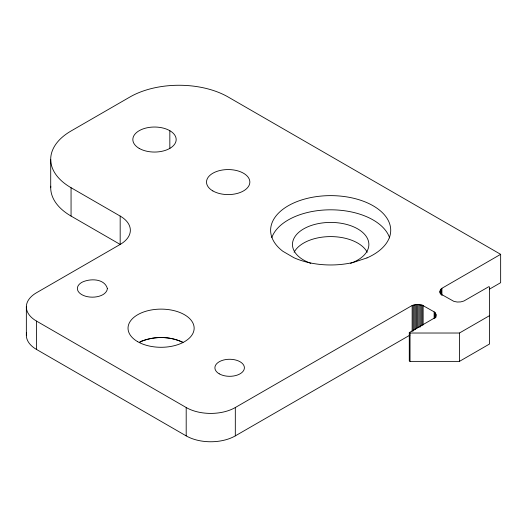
<?xml version="1.0" encoding="UTF-8"?>
<svg xmlns="http://www.w3.org/2000/svg" width="527" height="527" viewBox="0 0 527 527"><rect width="100%" height="100%" fill="white"/><g stroke="black" fill="none" stroke-linecap="round" stroke-linejoin="round"><path stroke-width="0.79" d="M26.35 335.271L26.35 306.912M410.006 335.08L235.312 435.875A34.729 20.066 0 0 1 186.183 435.882L36.521 349.447L36.521 321.095A34.729 20.052 0 0 1 36.521 292.735L120.176 244.436A34.729 20.052 0 0 0 120.176 216.077L71.059 187.717A69.465 40.105 0 0 1 71.053 130.992L129.945 96.994A69.465 40.105 0 0 1 228.165 97.008L500.65 254.33L500.65 282.683L489.326 289.237M50.711 187.711L50.711 159.358M120.176 216.077L120.176 244.436L71.059 216.07L71.059 187.717M169.832 148.515L169.832 130.689M186.196 435.875L186.196 407.516L36.521 321.095M235.312 435.875L235.319 407.516L412.147 305.489L416.462 304.454L422.153 305.113L434.136 311.839C436.527 313.229 436.527 316.793 434.136 318.189L409.288 332.596L409.288 360.955L410.032 361.384L459.432 361.384L489.603 343.96L489.609 287.083L488.865 286.655L463.905 301.003L460.743 301.899L457.232 302.03L453.892 301.378L441.909 294.652C439.518 293.256 439.518 289.692 441.909 288.302L500.65 254.33M410.032 361.384L410.032 333.024L409.288 332.596M412.14 331.417L412.147 305.489M413.128 331.035L413.128 305.113M414.182 329.928L414.182 304.81M415.302 329.704L415.302 304.586M416.462 328.762L416.462 304.454M417.641 327.906L417.641 304.415M418.82 327.142L418.82 304.454M419.979 327.274L419.979 304.586M421.099 325.877L421.099 304.81M422.153 325.363L422.153 305.113M423.135 324.935L423.141 305.489M434.136 318.321L434.136 311.839M434.795 318.077L434.795 312.406M435.315 317.88L435.315 313.018M435.697 316.905L435.697 313.664M435.928 317.313L435.928 314.336M440.045 293.098L440.045 291.477M440.124 292.419L440.124 290.799M440.355 294.178L440.355 290.127M440.737 293.532L440.737 289.481M441.257 294.54L441.257 288.868M441.909 295.594L441.909 288.302M459.432 361.384L459.432 333.024L489.609 315.607M410.032 333.024L459.432 333.024M71.066 216.07A69.465 40.105 0 0 1 50.757 186.215M294.106 252.255A38.207 22.062 0 0 1 330.673 236.597A38.207 22.062 0 0 1 367.233 252.262M310.792 263.316A38.207 22.062 0 0 1 301.602 230.167A38.207 22.062 0 0 1 359.743 230.167A38.207 22.062 0 0 1 350.547 263.316M235.319 407.523A34.729 20.066 0 0 1 186.183 407.523M271.833 237.545A60.052 34.67 0 0 1 330.989 209.812A60.052 34.67 0 0 1 389.631 237.908M36.521 349.447A34.729 20.052 0 0 1 26.646 332.656M107.376 288.513C107.212 291.26 105.176 293.275 102.956 294.646A15.006 8.663 0 0 1 81.738 294.619A15.006 8.663 0 0 1 81.784 282.373C89.774 278.302 104.465 278.315 107.376 288.513M141.44 341.219L139.668 342.201C153.1 335.824 169.622 336.022 182.981 342.412C170.162 336.134 154.688 336.14 141.44 341.219M366.976 257.914L353.36 262.4A60.052 34.67 0 0 1 293.862 257.696L282.841 251.26A60.052 34.67 0 0 1 294.369 202.684A60.052 34.67 0 0 1 378.505 209.338A60.052 34.67 0 0 1 366.976 257.914M137.712 341.7A33.056 19.084 0 0 0 193.02 333.15A33.056 19.084 0 0 0 152.534 309.771A33.056 19.084 0 0 0 137.712 341.7M139.181 148.39A21.673 12.516 0 0 0 175.438 142.777A21.673 12.516 0 0 0 148.897 127.455A21.673 12.516 0 0 0 139.181 148.39M219.225 373.821A14.749 8.524 0 0 0 243.896 369.994A14.749 8.524 0 0 0 225.819 359.559A14.749 8.524 0 0 0 219.225 373.821M212.855 190.926A21.673 12.516 0 0 0 249.113 185.313A21.673 12.516 0 0 0 222.572 169.99A21.673 12.516 0 0 0 212.855 190.926"/></g></svg>
